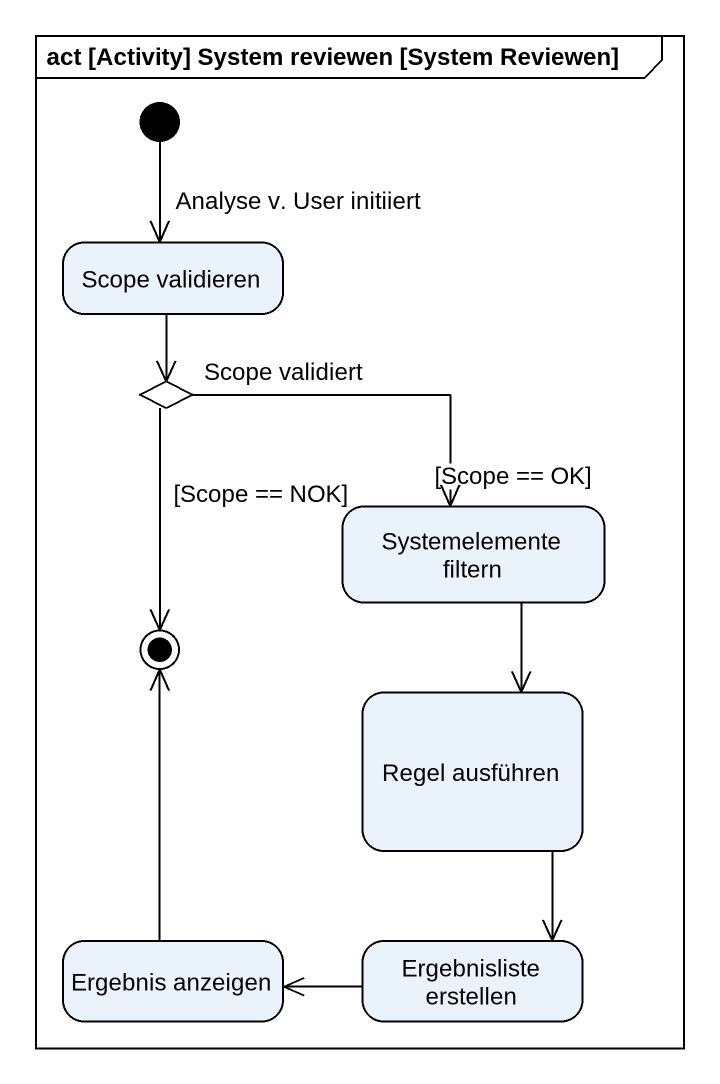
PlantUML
@startuml
mainframe act [Activity] System reviewen [System Reviewen]
hide empty description
state "Scope validieren" as Scope_validieren
state "Scope validiert" as Scope_validiert <<choice>>
state "Systemelemente filtern" as Systemelemente_filtern
state "Regel ausführen" as Regel_ausführen
state "Ergebnis anzeigen" as Ergebnis_anzeigen
state "Ergebnisliste erstellen" as Ergebnisliste_erstellen
[*] --> Scope_validieren : Analyse v. User initiiert
Scope_validieren --> Scope_validiert
Scope_validiert -right-> Systemelemente_filtern : [Scope == OK]
Systemelemente_filtern --> Regel_ausführen
Regel_ausführen --> Ergebnisliste_erstellen
Ergebnisliste_erstellen -left-> Ergebnis_anzeigen
Scope_validiert --> [*] : [Scope == NOK]
Ergebnis_anzeigen -up-> [*]
@enduml
